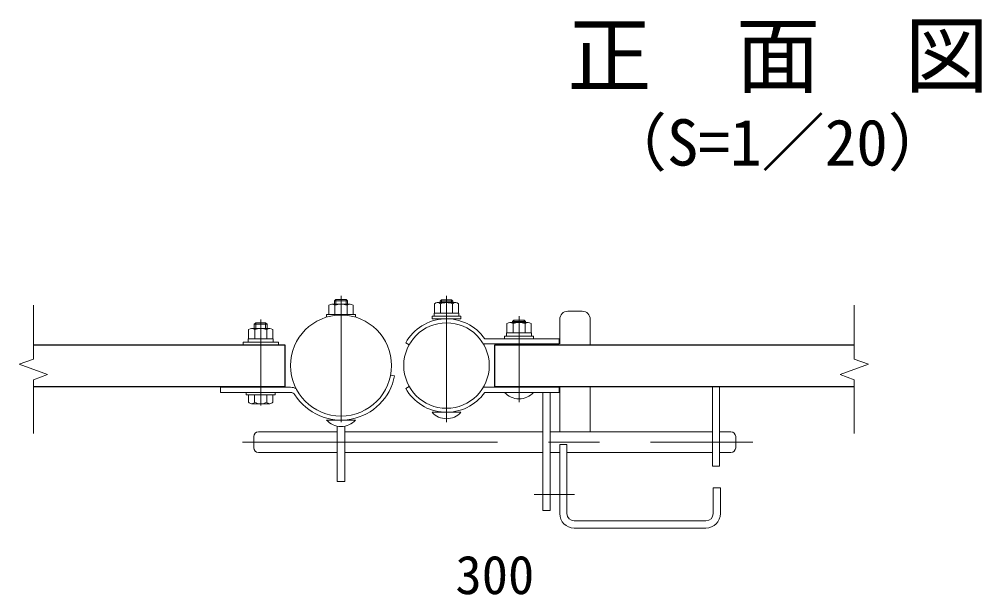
# Model space of a CAD drawing. Units: millimetres, scale not verified. Extents: x -4200 to 4200, y -2970 to 2970.
# Drawn here: x -3410 to -2212, y -2102 to -1385 of the extents above; entities that cross this region are included whole.
import ezdxf
from ezdxf.enums import TextEntityAlignment as Align

# ---------------------------------------------------------------- set-up
doc = ezdxf.new("R2010")
doc.units = ezdxf.units.MM
doc.header["$LTSCALE"] = 10
doc.linetypes.add('USER1', pattern=[50.8, 31.75, -6.35, 6.35, -6.35])
for name, color, linetype, lineweight in [('0-0_D-TTL-TXT', 7, 'Continuous', 25), ('0-1_D-STR1', 1, 'Continuous', 25), ('0-2_D-STR3', 3, 'Continuous', 13), ('0-3_D-BMK', 2, 'USER1', 13), ('0-4_D-STR-DIM', 7, 'Continuous', 13)]:
    doc.layers.add(name, color=color, linetype=linetype, lineweight=lineweight)
doc.styles.add('ＭＳ ゴシック', font='')
doc.styles.get('ＭＳ ゴシック').set_extended_font_data('MS Gothic')

msp = doc.modelspace()

# ---------------------------------------------------------------- linework, layer by layer
at = {"layer": '0-1_D-STR1'}
for p, q in [((-3392.52, -1790.11), (-3079.57, -1790.11)), ((-3079.57, -1790.11), (-3079.57, -1842.11)), ((-2817.97, -1842.11), (-2817.97, -1790.11)), ((-2817.97, -1790.11), (-2370.71, -1790.11)), ((-3392.52, -1842.11), (-3079.57, -1842.11)), ((-2817.97, -1842.11), (-2370.71, -1842.11))]:
    msp.add_line(p, q, dxfattribs=at)
at = {"layer": '0-2_D-STR3'}
for p, q in [((-3017.57, -1735.61), (-3015.97, -1734.01)), ((-3017.57, -1739.67), (-3017.57, -1735.61)), ((-3015.97, -1734.01), (-3003.17, -1734.01)), ((-3015.97, -1739.67), (-3015.97, -1734.01)), ((-3003.17, -1739.67), (-3003.17, -1734.01)), ((-3001.57, -1739.67), (-3001.57, -1735.61)), ((-2886.27, -1735.91), (-2884.67, -1734.31)), ((-2886.27, -1737.71), (-2886.27, -1735.91)), ((-2884.67, -1734.31), (-2871.87, -1734.31)), ((-2884.67, -1737.71), (-2884.67, -1734.31)), ((-2871.87, -1737.71), (-2871.87, -1734.31)), ((-2870.27, -1737.71), (-2870.27, -1735.91)), ((-3024.57, -1752.67), (-3024.57, -1741.07)), ((-3021.13, -1739.67), (-2998.03, -1739.67)), ((-3017.07, -1752.67), (-3017.07, -1741.07)), ((-3002.07, -1752.67), (-3002.07, -1741.07)), ((-2994.57, -1752.67), (-2994.57, -1741.07)), ((-2893.27, -1750.71), (-2893.27, -1739.11)), ((-2889.83, -1737.71), (-2866.73, -1737.71)), ((-2885.77, -1750.71), (-2885.77, -1739.11)), ((-2870.77, -1750.71), (-2870.77, -1739.11)), ((-2863.27, -1750.71), (-2863.27, -1739.11)), ((-2727.27, -1748.51), (-2709.27, -1748.51)), ((-3024.57, -1752.67), (-2994.57, -1752.67)), ((-2862.87, -1750.71), (-2893.67, -1750.71)), ((-2893.67, -1754.71), (-2893.67, -1750.71)), ((-2862.87, -1754.71), (-2893.67, -1754.71)), ((-2893.27, -1750.71), (-2863.27, -1750.71)), ((-2862.87, -1754.71), (-2862.87, -1750.71)), ((-2795.97, -1761.11), (-2794.37, -1759.51)), ((-2795.97, -1762.51), (-2795.97, -1761.11)), ((-2794.37, -1759.51), (-2781.57, -1759.51)), ((-2794.37, -1762.51), (-2794.37, -1759.51)), ((-2781.57, -1762.51), (-2781.57, -1759.51)), ((-2779.97, -1762.51), (-2779.97, -1761.11)), ((-2737.27, -1758.51), (-2737.27, -1789.11)), ((-2699.27, -1758.51), (-2699.27, -1790.11)), ((-3124.57, -1782.91), (-3124.57, -1771.31)), ((-3121.13, -1769.91), (-3098.03, -1769.91)), ((-3117.57, -1764.71), (-3115.57, -1762.71)), ((-3117.57, -1769.91), (-3117.57, -1764.71)), ((-3117.07, -1782.91), (-3117.07, -1771.31)), ((-3115.57, -1769.91), (-3115.57, -1762.71)), ((-3115.57, -1762.71), (-3103.57, -1762.71)), ((-3103.57, -1769.91), (-3103.57, -1762.71)), ((-3102.07, -1782.91), (-3102.07, -1771.31)), ((-3101.57, -1769.91), (-3101.57, -1764.71)), ((-3094.57, -1782.91), (-3094.57, -1771.31)), ((-2802.97, -1775.51), (-2802.97, -1763.91)), ((-2799.53, -1762.51), (-2776.43, -1762.51)), ((-2795.47, -1775.51), (-2795.47, -1763.91)), ((-2780.47, -1775.51), (-2780.47, -1763.91)), ((-2772.97, -1775.51), (-2772.97, -1763.91)), ((-3094.17, -1782.91), (-3124.97, -1782.91)), ((-3124.97, -1786.91), (-3124.97, -1782.91)), ((-3124.57, -1782.91), (-3094.57, -1782.91)), ((-3094.17, -1786.91), (-3094.17, -1782.91)), ((-2830.61, -1782.71), (-2737.97, -1782.71)), ((-2772.57, -1775.51), (-2803.37, -1775.51)), ((-2803.37, -1779.51), (-2803.37, -1775.51)), ((-2772.57, -1779.51), (-2803.37, -1779.51)), ((-2802.97, -1775.51), (-2772.97, -1775.51)), ((-2772.57, -1779.51), (-2772.57, -1775.51)), ((-2737.97, -1782.71), (-2737.97, -1789.11)), ((-3087.57, -1786.91), (-3131.57, -1786.91)), ((-3131.57, -1790.11), (-3131.57, -1786.91)), ((-3131.57, -1790.11), (-3131.57, -1786.91)), ((-3087.57, -1790.11), (-3131.57, -1790.11)), ((-3094.17, -1786.91), (-3124.97, -1786.91)), ((-3087.57, -1790.11), (-3087.57, -1786.91)), ((-3087.57, -1790.11), (-3087.57, -1786.91)), ((-2929.07, -1787.71), (-2924.7, -1790.15)), ((-2832.43, -1789.11), (-2737.97, -1789.11)), ((-2947.82, -1828.06), (-2942.91, -1829.01)), ((-3159.57, -1849.51), (-3159.57, -1843.11)), ((-3072.31, -1843.11), (-3159.57, -1843.11)), ((-3124.57, -1843.11), (-3124.57, -1842.11)), ((-3124.57, -1843.11), (-3094.57, -1843.11)), ((-3117.07, -1843.11), (-3117.07, -1842.11)), ((-3102.07, -1843.11), (-3102.07, -1842.11)), ((-3094.57, -1843.11), (-3094.57, -1842.11)), ((-2929.07, -1844.51), (-2924.7, -1842.07)), ((-2832.43, -1843.11), (-2737.97, -1843.11)), ((-2799.27, -1842.71), (-2798.23, -1842.11)), ((-2776.67, -1842.71), (-2777.71, -1842.11)), ((-2737.97, -1849.51), (-2737.97, -1843.11)), ((-2737.27, -1842.11), (-2737.27, -1898.51)), ((-2699.27, -1842.11), (-2699.27, -1898.51)), ((-2547.27, -1842.11), (-2547.27, -1941.51)), ((-2538.27, -1842.11), (-2538.27, -1941.51)), ((-3072.31, -1849.51), (-3159.57, -1849.51)), ((-3127.57, -1849.51), (-3127.57, -1852.71)), ((-3127.57, -1852.71), (-3091.57, -1852.71)), ((-3124.57, -1861.55), (-3124.57, -1852.71)), ((-3124.57, -1852.71), (-3094.57, -1852.71)), ((-3117.09, -1861.55), (-3117.09, -1852.71)), ((-3102.05, -1861.55), (-3102.05, -1852.71)), ((-3094.57, -1861.55), (-3094.57, -1852.71)), ((-2830.61, -1849.51), (-2737.97, -1849.51)), ((-2805.97, -1849.51), (-2769.97, -1849.51)), ((-2749.27, -1849.51), (-2749.27, -1996.51)), ((-3120.83, -1863.71), (-3098.31, -1863.71)), ((-2896.27, -1874.31), (-2860.27, -1874.31)), ((-2889.57, -1874.31), (-2889.57, -1873.2)), ((-2866.97, -1874.31), (-2866.97, -1873.2)), ((-3027.57, -1884.01), (-2991.57, -1884.01)), ((-3020.87, -1884.01), (-3020.87, -1883.06)), ((-3014.17, -1891.57), (-3014.17, -1960.36)), ((-3004.97, -1891.57), (-3004.97, -1960.36)), ((-2998.27, -1884.01), (-2998.27, -1883.06)), ((-3118.27, -1904.51), (-3118.27, -1918.51)), ((-3112.27, -1898.51), (-3014.17, -1898.51)), ((-3004.97, -1898.51), (-2758.27, -1898.51)), ((-2749.27, -1898.51), (-2547.27, -1898.51)), ((-2538.27, -1898.51), (-2524.27, -1898.51)), ((-2518.27, -1904.51), (-2518.27, -1918.51)), ((-2737.27, -1914.51), (-2737.27, -2000.51)), ((-2737.27, -1914.51), (-2728.27, -1914.51)), ((-2728.27, -1914.51), (-2728.27, -2000.51)), ((-3112.27, -1924.51), (-3014.17, -1924.51)), ((-3004.97, -1924.51), (-2758.27, -1924.51)), ((-2749.27, -1924.51), (-2737.27, -1924.51)), ((-2728.27, -1924.51), (-2547.27, -1924.51)), ((-2538.27, -1924.51), (-2524.27, -1924.51)), ((-2547.27, -1941.51), (-2538.27, -1941.51)), ((-3004.97, -1960.36), (-3014.17, -1960.36)), ((-2546.27, -1968.51), (-2546.27, -2000.51)), ((-2546.27, -1968.51), (-2537.27, -1968.51)), ((-2537.27, -1968.51), (-2537.27, -2000.51)), ((-2719.27, -2009.51), (-2555.27, -2009.51)), ((-2719.27, -2018.51), (-2555.27, -2018.51))]:
    msp.add_line(p, q, dxfattribs=at)
for points in [[(-3017.57, -1735.61), (-3001.57, -1735.61), (-3003.17, -1734.01)], [(-2886.27, -1735.91), (-2870.27, -1735.91), (-2871.87, -1734.31)], [(-2991.57, -1755.84), (-2991.57, -1752.67), (-3027.57, -1752.67), (-3027.57, -1755.84)], [(-2795.97, -1761.11), (-2779.97, -1761.11), (-2781.57, -1759.51)], [(-3117.57, -1764.71), (-3101.57, -1764.71), (-3103.57, -1762.71)], [(-3127.57, -1849.51), (-3091.57, -1849.51), (-3091.57, -1852.71)], [(-2758.27, -1849.51), (-2758.27, -1996.51), (-2749.27, -1996.51)]]:
    msp.add_lwpolyline(points, dxfattribs=at)
for points in [[(-2896.27, -1754.71), (-2896.27, -1757.91), (-2860.27, -1757.91), (-2860.27, -1754.71)], [(-2805.97, -1779.51), (-2805.97, -1782.71), (-2769.97, -1782.71), (-2769.97, -1779.51)]]:
    msp.add_lwpolyline(points, close=True, dxfattribs=at)
for centre, radius in [((-3009.57, -1816.11), 62.9), ((-2878.27, -1816.11), 53.2)]:
    msp.add_circle(centre, radius, dxfattribs=at)
for centre, radius, start, end in [((-3020.82, -1745.35), 5.7, 48.83491, 131.16509), ((-3009.57, -1760.46), 20.79, 68.85295, 111.14705), ((-2998.32, -1745.36), 5.7, 48.86505, 131.13495), ((-2889.52, -1743.4), 5.7, 48.83491, 131.16509), ((-2878.27, -1758.5), 20.79, 68.85295, 111.14705), ((-2867.02, -1743.4), 5.7, 48.86505, 131.13495), ((-2727.27, -1758.51), 10, 90, 180), ((-2709.27, -1758.51), 10, 0, 90), ((-2878.27, -1816.11), 58.2, 35.02146, 150.7918), ((-3120.82, -1775.6), 5.7, 48.83491, 131.16509), ((-3109.57, -1790.7), 20.79, 68.85295, 111.14705), ((-3098.32, -1775.6), 5.7, 48.86505, 131.13495), ((-2799.22, -1768.2), 5.7, 48.83491, 131.16509), ((-2787.97, -1783.3), 20.79, 68.85295, 111.14705), ((-2776.72, -1768.2), 5.7, 48.86505, 131.13495), ((-3009.57, -1816.11), 67.9, 212.38911, 349.04288), ((-3072.31, -1855.91), 12.8, 57.09885, 90), ((-2878.27, -1816.11), 58.2, 209.2082, 324.97854), ((-2793.62, -1855.41), 13.9, 106.90112, 113.9872), ((-2793.62, -1855.41), 13.9, 66.0128, 73.09888), ((-2782.32, -1855.51), 13.99, 106.71589, 113.81332), ((-2782.32, -1855.51), 13.99, 66.18668, 73.28411), ((-3072.31, -1855.91), 6.4, 32.38911, 90), ((-2787.97, -1833.26), 24.25, 222.07502, 317.92498), ((-3120.83, -1859.39), 4.32, 210, 330), ((-3109.57, -1849.55), 14.16, 237.93138, 302.06862), ((-3098.31, -1859.39), 4.32, 210, 330), ((-2878.27, -1858.06), 24.25, 222.07502, 317.92498), ((-3009.57, -1867.76), 24.25, 222.07502, 317.92498), ((-3112.27, -1904.51), 6, 90, 180), ((-2524.27, -1904.51), 6, 0, 90), ((-3112.27, -1918.51), 6, 180, 270), ((-2524.27, -1918.51), 6, 270, 0), ((-2719.27, -2000.51), 18, 180, 270), ((-2719.27, -2000.51), 9, 180, 270), ((-2555.27, -2000.51), 9, 270, 0), ((-2555.27, -2000.51), 18, 270, 0)]:
    msp.add_arc(centre, radius, start, end, dxfattribs=at)
at = {"layer": '0-3_D-BMK'}
for p, q in [((-3009.57, -1886.64), (-3009.57, -1729.28)), ((-2878.27, -1886.64), (-2878.27, -1729.28)), ((-3009.57, -1753.21), (-3009.57, -1738.98)), ((-3109.57, -1866.04), (-3109.57, -1758.68)), ((-2787.97, -1861.84), (-2787.97, -1754.48)), ((-3132.2, -1911.51), (-2496.89, -1911.51)), ((-2769.12, -1976.51), (-2718.84, -1976.51))]:
    msp.add_line(p, q, dxfattribs=at)
at = {"layer": '0-4_D-STR-DIM'}
for p, q in [((-3392.52, -1808.05), (-3392.52, -1740.88)), ((-2370.71, -1808.05), (-2370.71, -1740.88)), ((-3410.14, -1814.46), (-3392.52, -1808.05)), ((-2353.09, -1814.46), (-2370.71, -1808.05)), ((-3374.9, -1827.29), (-3410.14, -1814.46)), ((-2388.33, -1827.29), (-2353.09, -1814.46)), ((-3392.52, -1833.7), (-3374.9, -1827.29)), ((-2370.71, -1833.7), (-2388.33, -1827.29)), ((-3392.52, -1900.88), (-3392.52, -1833.7)), ((-2370.71, -1900.88), (-2370.71, -1833.7))]:
    msp.add_line(p, q, dxfattribs=at)

# ---------------------------------------------------------------- texts
at = {"layer": '0-0_D-TTL-TXT', "style": 'ＭＳ ゴシック'}
for s, height, p in [('正\u3000面\u3000図', 76.98, (-2728.01, -1491.19)), ('（S=1／20）', 57.7, (-2682.52, -1584.39))]:
    msp.add_text(s, height=height, dxfattribs=at).set_placement(p, align=Align.BOTTOM_LEFT)
at = {"layer": '0-4_D-STR-DIM', "style": 'ＭＳ ゴシック'}
msp.add_text('300', height=48.09, dxfattribs=at).set_placement((-2867.14, -2115.18), align=Align.BOTTOM_LEFT)

doc.saveas('drawing.dxf')
